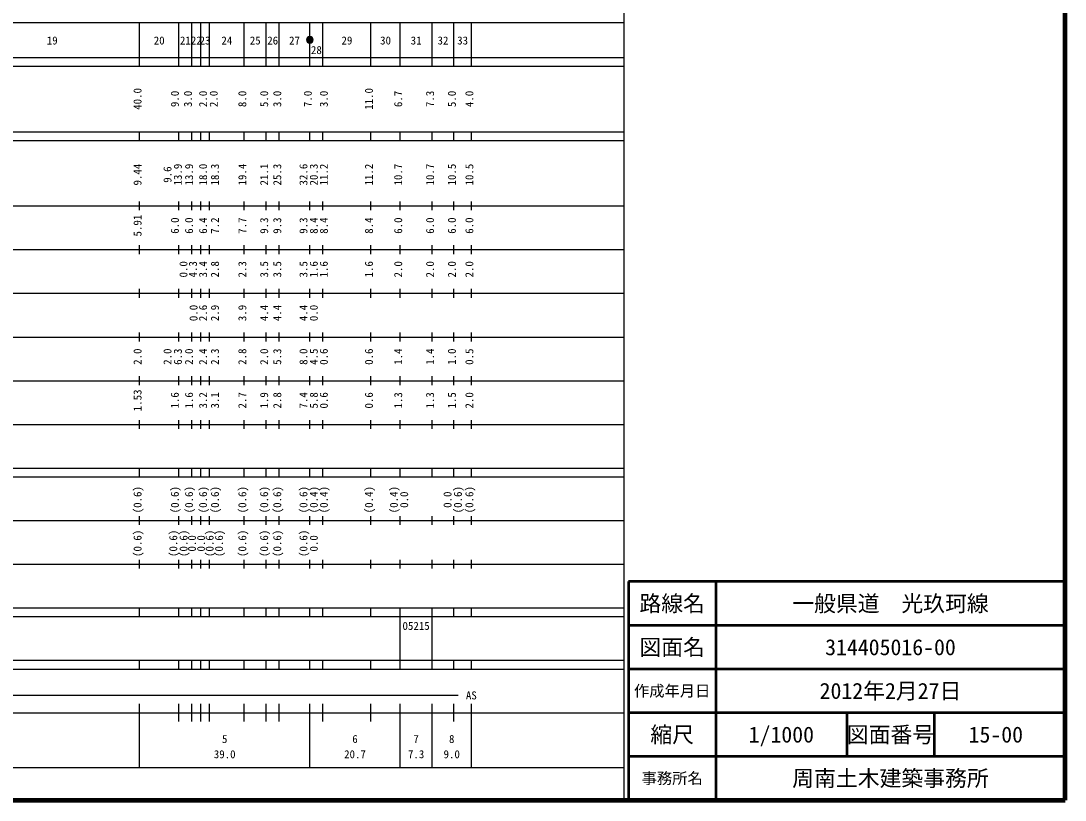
# Model space of a CAD drawing. Units: millimetres on the paper, enlarged 1000 times. Extents: x 40000 to 680000, y 20000 to 380000.
# Drawn here: x 440820 to 680000, y 20000 to 198357 of the extents above; entities that cross this region are included whole.
import ezdxf
from ezdxf.enums import TextEntityAlignment as Align

# ---------------------------------------------------------------- set-up
doc = ezdxf.new("R2010")
doc.units = ezdxf.units.MM
doc.header["$LTSCALE"] = 1000
for name, color, linetype, lineweight in [('M-TTL', 2, 'Continuous', 140), ('M-TTL-BAND', 7, 'Continuous', 25), ('M-TTL-FRAM', 2, 'Continuous', 50), ('M-TTL-LINE', 7, 'Continuous', 50)]:
    doc.layers.add(name, color=color, linetype=linetype, lineweight=lineweight)
doc.layers.add('M-TTL-TXT', color=7, linetype='Continuous')
doc.styles.add('ＭＳ ゴシック', font='')
doc.styles.get('ＭＳ ゴシック').set_extended_font_data('MS Gothic')

msp = doc.modelspace()

# ---------------------------------------------------------------- hatches: boundary and pattern name
at = {"layer": 'M-TTL-BAND'}
msp.add_hatch(color=256, dxfattribs=at).paths.add_polyline_path([(507750, 194000, 1), (506250, 194000, 1)])

# ---------------------------------------------------------------- linework, layer by layer
at = {"layer": 'M-TTL'}
for p, q in [((680000, 20000), (680000, 380000)), ((40000, 20000), (680000, 20000))]:
    msp.add_line(p, q, dxfattribs=at)
at = {"layer": 'M-TTL-BAND'}
for p, q in [((579000, 20000), (579000, 370000)), ((68000, 198000), (579000, 198000)), ((468000, 188000), (468000, 198000)), ((477000, 188000), (477000, 198000)), ((480000, 188000), (480000, 198000)), ((482000, 188000), (482000, 198000)), ((484000, 188000), (484000, 198000)), ((492000, 188000), (492000, 198000)), ((497000, 188000), (497000, 198000)), ((500000, 188000), (500000, 198000)), ((507000, 188000), (507000, 198000)), ((510000, 188000), (510000, 198000)), ((521000, 188000), (521000, 198000)), ((527700, 188000), (527700, 198000)), ((535000, 188000), (535000, 198000)), ((540000, 188000), (540000, 198000)), ((544000, 188000), (544000, 198000)), ((40000, 190000), (579000, 190000)), ((40000, 188000), (579000, 188000)), ((40000, 173000), (579000, 173000)), ((468000, 171000), (468000, 173000)), ((477000, 171000), (477000, 173000)), ((480000, 171000), (480000, 173000)), ((482000, 171000), (482000, 173000)), ((484000, 171000), (484000, 173000)), ((492000, 171000), (492000, 173000)), ((497000, 171000), (497000, 173000)), ((500000, 171000), (500000, 173000)), ((507000, 171000), (507000, 173000)), ((510000, 171000), (510000, 173000)), ((521000, 171000), (521000, 173000)), ((527700, 171000), (527700, 173000)), ((535000, 171000), (535000, 173000)), ((540000, 171000), (540000, 173000)), ((544000, 171000), (544000, 173000)), ((40000, 171000), (579000, 171000)), ((40000, 156000), (579000, 156000)), ((468000, 155000), (468000, 157000)), ((477000, 155000), (477000, 157000)), ((480000, 155000), (480000, 157000)), ((482000, 155000), (482000, 157000)), ((484000, 155000), (484000, 157000)), ((492000, 155000), (492000, 157000)), ((497000, 155000), (497000, 157000)), ((500000, 155000), (500000, 157000)), ((507000, 155000), (507000, 157000)), ((510000, 155000), (510000, 157000)), ((521000, 155000), (521000, 157000)), ((527700, 155000), (527700, 157000)), ((535000, 155000), (535000, 157000)), ((540000, 155000), (540000, 157000)), ((544000, 155000), (544000, 157000)), ((46000, 146000), (579000, 146000)), ((468000, 145000), (468000, 147000)), ((477000, 145000), (477000, 147000)), ((480000, 145000), (480000, 147000)), ((482000, 145000), (482000, 147000)), ((484000, 145000), (484000, 147000)), ((492000, 145000), (492000, 147000)), ((497000, 145000), (497000, 147000)), ((500000, 145000), (500000, 147000)), ((507000, 145000), (507000, 147000)), ((510000, 145000), (510000, 147000)), ((521000, 145000), (521000, 147000)), ((527700, 145000), (527700, 147000)), ((535000, 145000), (535000, 147000)), ((540000, 145000), (540000, 147000)), ((544000, 145000), (544000, 147000)), ((468000, 135000), (468000, 137000)), ((477000, 135000), (477000, 137000)), ((480000, 135000), (480000, 137000)), ((482000, 135000), (482000, 137000)), ((484000, 135000), (484000, 137000)), ((492000, 135000), (492000, 137000)), ((497000, 135000), (497000, 137000)), ((500000, 135000), (500000, 137000)), ((507000, 135000), (507000, 137000)), ((510000, 135000), (510000, 137000)), ((521000, 135000), (521000, 137000)), ((527700, 135000), (527700, 137000)), ((535000, 135000), (535000, 137000)), ((540000, 135000), (540000, 137000)), ((544000, 135000), (544000, 137000)), ((52000, 136000), (579000, 136000)), ((468000, 125000), (468000, 127000)), ((477000, 125000), (477000, 127000)), ((480000, 125000), (480000, 127000)), ((482000, 125000), (482000, 127000)), ((484000, 125000), (484000, 127000)), ((492000, 125000), (492000, 127000)), ((497000, 125000), (497000, 127000)), ((500000, 125000), (500000, 127000)), ((507000, 125000), (507000, 127000)), ((510000, 125000), (510000, 127000)), ((521000, 125000), (521000, 127000)), ((527700, 125000), (527700, 127000)), ((535000, 125000), (535000, 127000)), ((540000, 125000), (540000, 127000)), ((544000, 125000), (544000, 127000)), ((46000, 126000), (579000, 126000)), ((52000, 116000), (579000, 116000)), ((468000, 115000), (468000, 117000)), ((477000, 115000), (477000, 117000)), ((480000, 115000), (480000, 117000)), ((482000, 115000), (482000, 117000)), ((484000, 115000), (484000, 117000)), ((492000, 115000), (492000, 117000)), ((497000, 115000), (497000, 117000)), ((500000, 115000), (500000, 117000)), ((507000, 115000), (507000, 117000)), ((510000, 115000), (510000, 117000)), ((521000, 115000), (521000, 117000)), ((527700, 115000), (527700, 117000)), ((535000, 115000), (535000, 117000)), ((540000, 115000), (540000, 117000)), ((544000, 115000), (544000, 117000)), ((46000, 106000), (579000, 106000)), ((468000, 105000), (468000, 107000)), ((477000, 105000), (477000, 107000)), ((480000, 105000), (480000, 107000)), ((482000, 105000), (482000, 107000)), ((484000, 105000), (484000, 107000)), ((492000, 105000), (492000, 107000)), ((497000, 105000), (497000, 107000)), ((500000, 105000), (500000, 107000)), ((507000, 105000), (507000, 107000)), ((510000, 105000), (510000, 107000)), ((521000, 105000), (521000, 107000)), ((527700, 105000), (527700, 107000)), ((535000, 105000), (535000, 107000)), ((540000, 105000), (540000, 107000)), ((544000, 105000), (544000, 107000)), ((40000, 96000), (579000, 96000)), ((468000, 94000), (468000, 96000)), ((477000, 94000), (477000, 96000)), ((480000, 94000), (480000, 96000)), ((482000, 94000), (482000, 96000)), ((484000, 94000), (484000, 96000)), ((492000, 94000), (492000, 96000)), ((497000, 94000), (497000, 96000)), ((500000, 94000), (500000, 96000)), ((507000, 94000), (507000, 96000)), ((510000, 94000), (510000, 96000)), ((521000, 94000), (521000, 96000)), ((527700, 94000), (527700, 96000)), ((535000, 94000), (535000, 96000)), ((540000, 94000), (540000, 96000)), ((544000, 94000), (544000, 96000)), ((40000, 94000), (579000, 94000)), ((49000, 84000), (579000, 84000)), ((468000, 83000), (468000, 85000)), ((477000, 83000), (477000, 85000)), ((480000, 83000), (480000, 85000)), ((482000, 83000), (482000, 85000)), ((484000, 83000), (484000, 85000)), ((492000, 83000), (492000, 85000)), ((497000, 83000), (497000, 85000)), ((500000, 83000), (500000, 85000)), ((507000, 83000), (507000, 85000)), ((510000, 83000), (510000, 85000)), ((521000, 83000), (521000, 85000)), ((527700, 83000), (527700, 85000)), ((535000, 83000), (535000, 85000)), ((540000, 83000), (540000, 85000)), ((544000, 83000), (544000, 85000)), ((468000, 73000), (468000, 75000)), ((477000, 73000), (477000, 75000)), ((480000, 73000), (480000, 75000)), ((482000, 73000), (482000, 75000)), ((484000, 73000), (484000, 75000)), ((492000, 73000), (492000, 75000)), ((497000, 73000), (497000, 75000)), ((500000, 73000), (500000, 75000)), ((507000, 73000), (507000, 75000)), ((510000, 73000), (510000, 75000)), ((521000, 73000), (521000, 75000)), ((527700, 73000), (527700, 75000)), ((535000, 73000), (535000, 75000)), ((540000, 73000), (540000, 75000)), ((544000, 73000), (544000, 75000)), ((40000, 74000), (579000, 74000)), ((40000, 64000), (579000, 64000)), ((468000, 62000), (468000, 64000)), ((477000, 62000), (477000, 64000)), ((480000, 62000), (480000, 64000)), ((482000, 62000), (482000, 64000)), ((484000, 62000), (484000, 64000)), ((492000, 62000), (492000, 64000)), ((497000, 62000), (497000, 64000)), ((500000, 62000), (500000, 64000)), ((507000, 62000), (507000, 64000)), ((510000, 62000), (510000, 64000)), ((521000, 62000), (521000, 64000)), ((527700, 62000), (527700, 64000)), ((535000, 62000), (535000, 64000)), ((540000, 62000), (540000, 64000)), ((544000, 62000), (544000, 64000)), ((40000, 62000), (579000, 62000)), ((527700, 52000), (527700, 62000)), ((535000, 52000), (535000, 62000)), ((40000, 52000), (579000, 52000)), ((468000, 50000), (468000, 52000)), ((477000, 50000), (477000, 52000)), ((480000, 50000), (480000, 52000)), ((482000, 50000), (482000, 52000)), ((484000, 50000), (484000, 52000)), ((492000, 50000), (492000, 52000)), ((497000, 50000), (497000, 52000)), ((500000, 50000), (500000, 52000)), ((507000, 50000), (507000, 52000)), ((510000, 50000), (510000, 52000)), ((521000, 50000), (521000, 52000)), ((527700, 50000), (527700, 52000)), ((535000, 50000), (535000, 52000)), ((540000, 50000), (540000, 52000)), ((544000, 50000), (544000, 52000)), ((40000, 50000), (579000, 50000)), ((71000, 44000), (541000, 44000)), ((468000, 27500), (468000, 42000)), ((477000, 38000), (477000, 42000)), ((480000, 38000), (480000, 42000)), ((482000, 38000), (482000, 42000)), ((484000, 38000), (484000, 42000)), ((492000, 38000), (492000, 42000)), ((497000, 38000), (497000, 42000)), ((500000, 38000), (500000, 42000)), ((507000, 27500), (507000, 42000)), ((510000, 38000), (510000, 42000)), ((521000, 38000), (521000, 42000)), ((527700, 27500), (527700, 42000)), ((535000, 27500), (535000, 42000)), ((540000, 38000), (540000, 42000)), ((544000, 27500), (544000, 42000)), ((40000, 40000), (579000, 40000)), ((68000, 27500), (579000, 27500))]:
    msp.add_line(p, q, dxfattribs=at)
msp.add_lwpolyline([(507750, 194000, 1), (506250, 194000, 1)], format="xyb", close=True, dxfattribs=at)
at = {"layer": 'M-TTL-FRAM'}
for p, q in [((680000, 70000), (580000, 70000)), ((580000, 70000), (580000, 20000))]:
    msp.add_line(p, q, dxfattribs=at)
at = {"layer": 'M-TTL-LINE'}
for p, q in [((600000, 70000), (600000, 20000)), ((680000, 60000), (580000, 60000)), ((680000, 50000), (580000, 50000)), ((680000, 40000), (580000, 40000)), ((630000, 40000), (630000, 30000)), ((650000, 40000), (650000, 30000)), ((680000, 30000), (580000, 30000))]:
    msp.add_line(p, q, dxfattribs=at)

# ---------------------------------------------------------------- texts
at = {"layer": 'M-TTL-BAND', "style": 'ＭＳ ゴシック'}
for s, p in [('19', (448000, 192405)), ('20', (472500, 192405)), ('21', (478500, 192405)), ('22', (481000, 192405)), ('23', (483000, 192405)), ('24', (488000, 192405)), ('25', (494500, 192405)), ('26', (498500, 192405)), ('27', (503500, 192405)), ('29', (515500, 192405)), ('30', (524350, 192405)), ('31', (531350, 192405)), ('32', (537500, 192405)), ('33', (542000, 192405)), ('28', (508500, 190218)), ('AS', (544000, 42500)), ('5', (487500, 32523)), ('6', (517350, 32523)), ('7', (531350, 32523)), ('8', (539500, 32523)), ('39.0', (487500, 29033)), ('20.7', (517350, 29033)), ('7.3', (531350, 29033)), ('9.0', (539500, 29033))]:
    msp.add_text(s, height=1833, dxfattribs=at).set_placement(p, align=Align.BOTTOM_CENTER)
for s, p in [('40.0', (469000, 180500)), ('9.0', (477544, 180500)), ('3.0', (480544, 180500)), ('2.0', (484009, 180500)), ('2.0', (486447, 180500)), ('8.0', (493000, 180500)), ('5.0', (498000, 180500)), ('3.0', (501000, 180500)), ('7.0', (508000, 180500)), ('3.0', (511668, 180500)), ('11.0', (522000, 180500)), ('6.7', (528700, 180500)), ('7.3', (536000, 180500)), ('5.0', (541000, 180500)), ('4.0', (545000, 180500)), ('9.44', (469000, 163174)), ('13.9', (478234, 163174)), ('13.9', (480793, 163174)), ('18.0', (484009, 163174)), ('18.3', (486732, 163174)), ('19.4', (493000, 163174)), ('21.1', (498000, 163174)), ('25.3', (501000, 163174)), ('32.6', (507000, 163174)), ('20.3', (509370, 163174)), ('11.2', (511668, 163174)), ('11.2', (522000, 163174)), ('10.7', (528700, 163174)), ('10.7', (536000, 163174)), ('10.5', (541000, 163174)), ('10.5', (545000, 163174)), ('9.6', (475864, 163174)), ('5.91', (469000, 151500)), ('6.0', (477544, 151500)), ('6.0', (480793, 151500)), ('6.4', (484009, 151500)), ('7.2', (486732, 151500)), ('7.7', (493000, 151500)), ('9.3', (498000, 151500)), ('9.3', (501000, 151500)), ('9.3', (507000, 151500)), ('8.4', (509370, 151500)), ('8.4', (511668, 151500)), ('8.4', (522000, 151500)), ('6.0', (528700, 151500)), ('6.0', (536000, 151500)), ('6.0', (541000, 151500)), ('6.0', (545000, 151500)), ('0.0', (479511, 141500)), ('4.3', (481689, 141500)), ('3.4', (484009, 141500)), ('2.8', (486732, 141500)), ('2.3', (493000, 141500)), ('3.5', (498000, 141500)), ('3.5', (501000, 141500)), ('3.5', (507000, 141500)), ('1.6', (509370, 141500)), ('1.6', (511668, 141500)), ('1.6', (522000, 141500)), ('2.0', (528700, 141500)), ('2.0', (536000, 141500)), ('2.0', (541000, 141500)), ('2.0', (545000, 141500)), ('0.0', (481831, 131500)), ('2.6', (484009, 131500)), ('2.9', (486732, 131500)), ('3.9', (493000, 131500)), ('4.4', (498000, 131500)), ('4.4', (501000, 131500)), ('4.4', (507000, 131500)), ('0.0', (509370, 131500)), ('2.0', (469000, 121500)), ('2.0', (475864, 121500)), ('6.3', (478234, 121500)), ('2.0', (480793, 121500)), ('2.4', (484009, 121500)), ('2.3', (486732, 121500)), ('2.8', (493000, 121500)), ('2.0', (498000, 121500)), ('5.3', (501000, 121500)), ('8.0', (507000, 121500)), ('4.5', (509370, 121500)), ('0.6', (511668, 121500)), ('0.6', (522000, 121500)), ('1.4', (528700, 121500)), ('1.4', (536000, 121500)), ('1.0', (541000, 121500)), ('0.5', (545000, 121500)), ('1.53', (469000, 111500)), ('1.6', (477544, 111500)), ('1.6', (480793, 111500)), ('3.2', (484009, 111500)), ('3.1', (486732, 111500)), ('2.7', (493000, 111500)), ('1.9', (498000, 111500)), ('2.8', (501000, 111500)), ('7.4', (507000, 111500)), ('5.8', (509370, 111500)), ('0.6', (511668, 111500)), ('0.6', (522000, 111500)), ('1.3', (528700, 111500)), ('1.3', (536000, 111500)), ('1.5', (541000, 111500)), ('2.0', (545000, 111500)), ('(0.6)', (469000, 88764)), ('(0.6)', (477544, 88764)), ('(0.6)', (480793, 88764)), ('(0.6)', (484009, 88764)), ('(0.6)', (486732, 88764)), ('(0.6)', (493000, 88764)), ('(0.6)', (498000, 88764)), ('(0.6)', (501000, 88764)), ('(0.6)', (507000, 88764)), ('(0.4)', (509370, 88764)), ('(0.4)', (511668, 88764)), ('(0.4)', (522000, 88764)), ('(0.4)', (527700, 88764)), ('(0.6)', (542370, 88764)), ('(0.6)', (545000, 88764)), ('0.0', (530070, 88764)), ('0.0', (540000, 88764)), ('(0.6)', (469000, 78764)), ('(0.6)', (477181, 78764)), ('(0.6)', (479544, 78764)), ('(0.6)', (485503, 78764)), ('(0.6)', (487666, 78764)), ('(0.6)', (493000, 78764)), ('(0.6)', (498000, 78764)), ('(0.6)', (501000, 78764)), ('(0.6)', (507000, 78764)), ('0.0', (481466, 78764)), ('0.0', (483556, 78764)), ('0.0', (509370, 78764))]:
    msp.add_text(s, height=1833, rotation=90, dxfattribs=at).set_placement(p, align=Align.BOTTOM_CENTER)
msp.add_text('05215', height=1833, dxfattribs=at).set_placement((528225, 58405), align=Align.BOTTOM_LEFT)
at = {"layer": 'M-TTL-TXT', "style": 'ＭＳ ゴシック'}
for s, height, p in [('路線名', 3666, (590000, 65000)), ('路線名', 3666, (590000, 65000)), ('一般県道\u3000光玖珂線', 3666, (640000, 65000)), ('図面名', 3666, (590000, 55000)), ('図面名', 3666, (590000, 55000)), ('314405016-00', 3666, (640000, 55000)), ('作成年月日', 2566, (590000, 45000)), ('作成年月日', 2566, (590000, 45000)), ('2012年2月27日', 3666, (640000, 45000)), ('縮尺', 3666, (590000, 35000)), ('縮尺', 3666, (590000, 35000)), ('1/1000', 3666, (615000, 35000)), ('図面番号', 3666, (640000, 35000)), ('図面番号', 3666, (640000, 35000)), ('15-00', 3666, (664125, 35000)), ('事務所名', 2566, (590000, 25000)), ('事務所名', 2566, (590000, 25000)), ('周南土木建築事務所', 3666, (640000, 25000))]:
    msp.add_text(s, height=height, dxfattribs=at).set_placement(p, align=Align.MIDDLE_CENTER)

doc.saveas('drawing.dxf')
